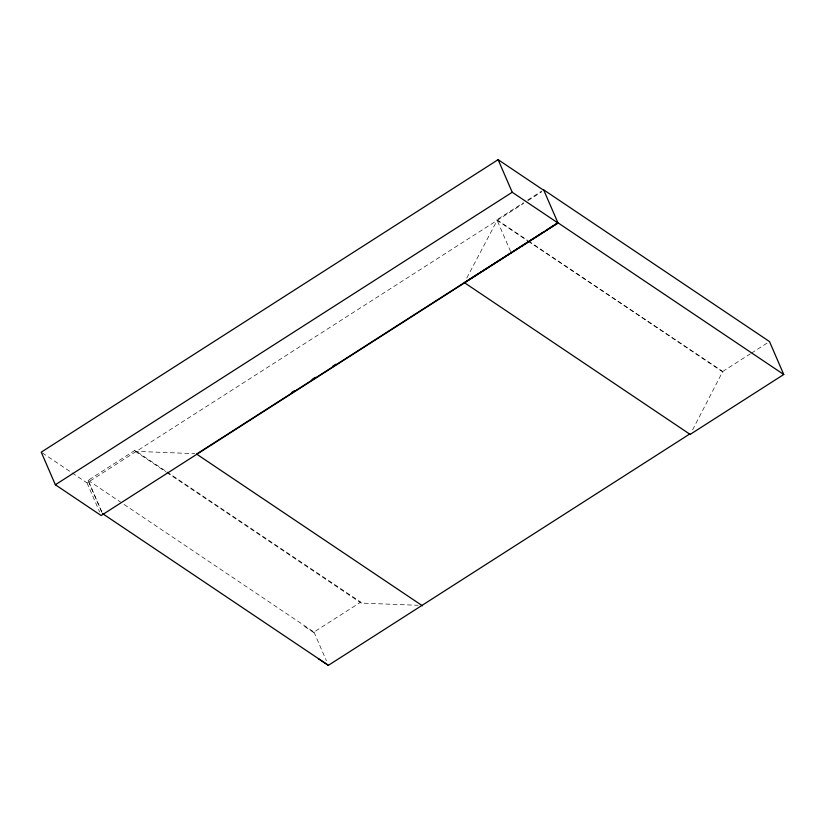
<?xml version="1.0" encoding="UTF-8"?>
<svg xmlns="http://www.w3.org/2000/svg" width="825" height="825" viewBox="0 0 825 825"><rect width="100%" height="100%" fill="white"/><g stroke="black" fill="none" stroke-linecap="round" stroke-linejoin="round"><path stroke-width="0.62" stroke-dasharray="4.12 3.09" d="M466.754 278.108L497.145 220.368L526.979 240.415M692.608 429.846L722.731 371.498L528.835 241.23M102.032 512.449L88.131 480.325L134.898 450.378L165.794 471.137M510.634 251.542L496.877 219.759L523.452 202.754M527.701 200.032L541.52 191.183M72.136 472.911L87.048 482.924L523.72 203.362M527.969 200.64L541.788 191.792M88.131 480.325L313.985 632.063L360.752 602.126L361.164 603.075L418.12 605.303M722.731 371.498L750.368 353.812M751.431 353.131L768.436 342.241M134.898 450.378L135.31 451.327L194.793 453.668M304.507 626.453L314.397 633.012M496.877 219.759L527.773 240.518M528.041 241.127L722.999 372.116M166.856 471.859L360.752 602.126M135.31 451.327L165.743 471.776M166.805 472.498L361.164 603.075M42.312 452.873L71.074 472.199M313.985 632.063L326.38 660.722M88.358 481.15L101.846 512.315M87.048 482.924L99.639 512.026"/><path stroke-width="1.24" d="M543.912 190.431L498.114 159.668L41.25 452.162L55.358 484.76L101.145 515.522L558.009 223.028L543.644 189.822L769.498 341.56L783.75 374.498L690.154 434.414L464.362 282.635L558.082 222.884M55.358 484.76L512.222 192.256L558.009 223.028M291.462 392.638L294.711 390.555M312.056 379.448L315.315 377.365M332.661 366.259L335.909 364.176M544.077 231.598L196.587 454.07L422.441 605.808M546.202 230.237L557.896 222.75L783.75 374.498M318.491 658.773L328.381 665.332L689.69 434.022L690.216 434.373M102.527 513.593L328.381 665.332M498.114 159.668L512.222 192.256"/></g></svg>
